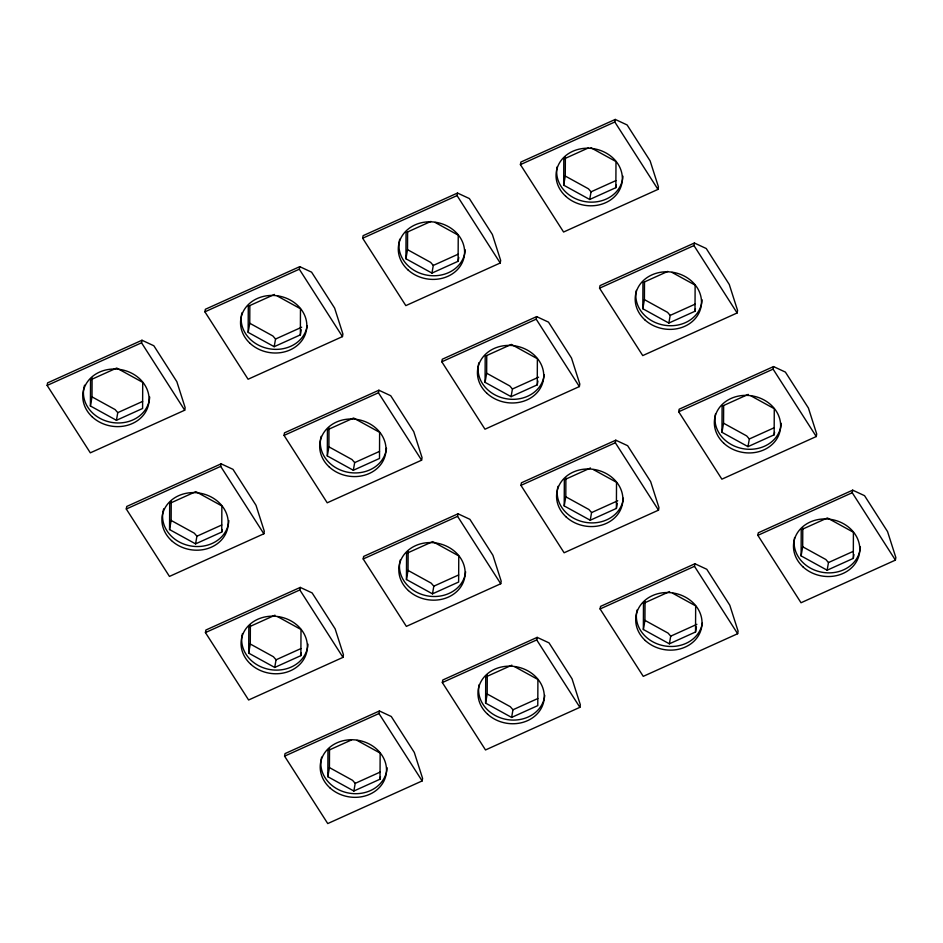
<?xml version="1.0" encoding="UTF-8"?>
<svg xmlns="http://www.w3.org/2000/svg" width="943" height="943" viewBox="0 0 943 943"><rect width="100%" height="100%" fill="white"/><g stroke="black" fill="none" stroke-linecap="round" stroke-linejoin="round"><path stroke-width="1.41" d="M90.41 405.985L90.54 379.864L116.696 368.041L142.723 382.363L142.593 408.484L116.437 420.307L90.41 405.985L92.001 396.862L92.096 377.943M169.551 529.565L169.681 503.432L195.838 491.621L221.864 505.931L221.735 532.064L195.578 543.875L169.551 529.565L171.143 520.442L171.237 501.511M301.241 329.779L300.346 334.883L274.189 346.694L248.162 332.384L248.292 306.251L274.448 294.44M248.162 332.384L249.754 323.26L249.836 305.768M301.324 653.086L300.876 655.633L274.719 667.455L248.693 653.134L248.822 627.012L274.979 615.19M248.693 653.134L250.284 644.022L250.378 625.091M300.346 334.883L300.475 308.75L277.336 296.031M300.876 655.633L301.006 629.511L277.867 616.781M327.304 455.952L327.433 429.831L353.59 418.02L379.616 432.33L379.499 458.463L353.33 470.274L327.304 455.952L328.895 446.841L328.989 427.91M380.465 776.655L380.017 779.213L353.861 791.024L327.834 776.714L327.964 750.581L351.503 739.949M327.834 776.714L329.425 767.59L329.52 748.671M380.017 779.213L380.147 753.08L357.008 740.361M458.781 257.451L458.109 261.282L431.953 273.093L405.926 258.771L406.044 232.65L430.904 221.428M405.926 258.771L407.517 249.659L407.6 232.167M406.445 579.532L406.574 553.4L432.731 541.588L458.769 555.91L458.64 582.031L432.483 593.842L406.445 579.532L408.036 570.409L408.13 551.49M458.109 261.282L458.239 235.149L435.1 222.43M485.067 382.351L485.197 356.218L511.354 344.407L537.38 358.729L537.251 384.85L511.094 396.661L485.067 382.351L486.659 373.228L486.741 355.735M514.772 666.76L537.911 679.479L537.781 705.612L511.625 717.423L485.598 703.113L485.716 676.98L511.872 665.169M485.598 703.113L487.189 693.989L487.272 675.058M616.309 185.123L615.862 187.669L589.705 199.48L563.678 185.17L563.808 159.037L588.656 147.815M563.678 185.17L565.27 176.046L565.364 157.127M617.288 503.314L616.392 508.43L590.235 520.241L564.209 505.931L564.338 479.798L590.495 467.987M564.209 505.931L565.8 496.808L565.894 477.877M615.862 187.669L615.991 161.548L590.931 147.756M616.392 508.43L616.522 482.297L593.383 469.579M695.451 308.691L695.003 311.249L668.846 323.06L642.82 308.75L642.949 282.617L667.797 271.395M642.82 308.75L644.411 299.626L644.493 282.134M696.429 626.895L695.533 631.999L669.377 643.821L643.35 629.5L643.48 603.379L669.636 591.556M643.35 629.5L644.941 620.376L645.036 601.457M695.003 311.249L695.132 285.116L671.994 272.397M695.533 631.999L695.663 605.877L672.524 593.147M774.592 432.271L774.144 434.817L747.988 446.64L721.961 432.318L722.09 406.197L748.247 394.374M721.961 432.318L723.552 423.207L723.646 405.702M774.144 434.817L774.274 408.696L751.135 395.966M801.102 555.899L801.232 529.766L827.388 517.955L853.415 532.265L853.297 558.397L827.141 570.209L801.102 555.899L802.693 546.775L802.788 527.844M47.15 385.439L47.598 382.882L141.98 340.246L153.839 345.763L176.86 381.715L185.146 407.659L184.71 410.205L90.316 452.84L47.15 385.439L141.533 342.804L141.98 340.246M116.437 420.307L117.769 412.645L115.14 409.592L92.001 396.862M126.291 509.008L126.739 506.462L221.122 463.826L232.98 469.331L256.001 505.283L264.299 531.227L263.851 533.785L169.457 576.421L126.291 509.008L220.674 466.384L221.122 463.826M204.902 311.827L205.35 309.28L299.744 266.645L311.591 272.162L334.624 308.102L342.91 334.046L342.462 336.604L248.08 379.239L204.902 311.827L299.296 269.203L299.744 266.645M195.578 543.875L196.922 536.213L194.282 533.16L171.143 520.442M221.735 532.064L222.183 529.506M205.433 632.588L205.88 630.03L300.263 587.406L312.121 592.911L335.142 628.863L343.441 654.807L342.993 657.365L248.61 699.989L205.433 632.588L299.827 589.953L300.263 587.406M274.189 346.694L275.533 339.032L272.892 335.979L249.754 323.26M284.055 435.407L284.491 432.849L378.886 390.225L390.732 395.73L413.765 431.682L422.051 457.626L421.604 460.184L327.221 502.808L284.055 435.407L378.438 392.771L378.886 390.225M274.719 667.455L276.063 659.794L273.423 656.741L250.284 644.022M362.666 238.225L363.114 235.667L457.496 193.044L469.355 198.549L492.376 234.501L500.662 260.445L500.214 263.003L405.832 305.626L362.666 238.225L457.049 195.59L457.496 193.044M284.574 756.156L285.022 753.61L379.416 710.975L391.262 716.491L414.295 752.431L422.582 778.376L422.134 780.934L327.751 823.569L284.574 756.156L378.968 713.533L379.416 710.975M353.33 470.274L354.674 462.612L352.034 459.559L328.895 446.841M363.196 558.975L363.633 556.429L458.027 513.794L469.885 519.31L492.906 555.262L501.193 581.206L500.745 583.752L406.362 626.388L363.196 558.975L457.579 516.351L458.027 513.794M431.953 273.093L433.285 265.431L430.645 262.378L407.517 249.659M353.861 791.024L355.205 783.362L352.564 780.321L329.425 767.59M441.807 361.794L442.255 359.248L536.638 316.612L548.496 322.129L571.517 358.081L579.804 384.025L579.367 386.571L484.973 429.206L441.807 361.794L536.19 319.17L536.638 316.612M432.483 593.842L433.815 586.181L431.175 583.139L408.036 570.409M520.418 164.624L520.866 162.066L615.249 119.431L627.107 124.947L650.128 160.899L658.426 186.844L657.978 189.39L563.584 232.025L520.418 164.624L614.812 121.989L615.249 119.431M442.338 682.555L442.786 679.997L537.168 637.374L549.026 642.878L572.047 678.83L580.334 704.775L579.886 707.333L485.504 749.956L442.338 682.555L536.72 639.92L537.168 637.374M511.094 396.661L512.426 388.999L509.798 385.958L486.659 373.228M537.251 384.85L537.923 381.019M520.949 485.374L521.396 482.816L615.779 440.192L627.637 445.697L650.658 481.649L658.945 507.593L658.509 510.151L564.114 552.775L520.949 485.374L615.331 442.75L615.779 440.192M589.705 199.48L591.049 191.818L588.408 188.777L565.27 176.046M511.625 717.423L512.957 709.761L510.316 706.708L487.189 693.989M599.559 288.193L600.007 285.635L694.39 243.011L706.248 248.516L729.269 284.468L737.567 310.412L737.12 312.97L642.737 355.594L599.559 288.193L693.954 245.569L694.39 243.011M590.235 520.241L591.567 512.579L588.939 509.526L565.8 496.808M600.09 608.954L600.538 606.396L694.92 563.761L706.779 569.277L729.799 605.229L738.098 631.173L737.65 633.72L643.256 676.355L600.09 608.954L694.484 566.319L694.92 563.761M668.846 323.06L670.19 315.398L667.55 312.345L644.411 299.626M678.701 411.773L679.149 409.215L773.543 366.579L785.389 372.096L808.422 408.048L816.709 433.992L816.261 436.538L721.878 479.174L678.701 411.773L773.095 369.137L773.543 366.579M669.377 643.821L670.721 636.16L668.08 633.107L644.941 620.376M747.988 446.64L749.331 438.978L746.691 435.925L723.552 423.207M757.854 535.341L758.29 532.795L852.684 490.16L864.542 495.676L887.563 531.616L895.85 557.561L895.402 560.118L801.02 602.754L757.854 535.341L852.236 492.717L852.684 490.16M827.141 570.209L828.473 562.547L825.832 559.505L802.693 546.775M853.297 558.397L853.957 554.567M591.049 191.818L615.897 180.596M433.285 265.431L458.133 254.209M275.533 339.032L301.689 327.221M117.769 412.645L142.629 401.412M670.19 315.398L695.038 304.176M512.426 388.999L538.583 377.188M354.674 462.612L379.522 451.391M196.922 536.213L221.77 524.992M749.331 438.978L774.179 427.757M591.567 512.579L617.736 500.768M433.815 586.181L458.663 574.959M276.063 659.794L300.911 648.572M828.473 562.547L853.321 551.325M670.721 636.16L696.877 624.337M512.957 709.761L537.805 698.539M355.205 783.362L380.053 772.14M614.812 121.989L657.978 189.39M693.954 245.569L737.12 312.97M773.095 369.137L816.261 436.538M852.236 492.717L895.402 560.118M457.049 195.59L500.214 263.003M536.19 319.17L579.367 386.571M615.331 442.75L658.509 510.151M694.484 566.319L737.65 633.72M299.296 269.203L342.462 336.604M378.438 392.771L421.604 460.184M457.579 516.351L500.745 583.752M536.72 639.92L579.886 707.333M141.533 342.804L184.71 410.205M220.674 466.384L263.851 533.785M299.827 589.953L342.993 657.365M378.968 713.533L422.134 780.934M702.099 299.768A33.288 28.655 9.9 0 1 665.228 325.347A33.288 28.655 9.9 0 1 636.348 290.373M544.241 374.619A33.288 28.655 9.9 0 1 506.037 398.712A33.288 28.655 9.9 0 1 478.879 362.76M465.205 249.801A33.288 28.655 9.9 0 1 427.615 275.262A33.288 28.655 9.9 0 1 399.738 239.18M860.381 546.916A33.288 28.655 9.9 0 1 823.51 572.495A33.288 28.655 9.9 0 1 794.631 537.522M623.382 498.199A33.288 28.655 9.9 0 1 585.179 522.292A33.288 28.655 9.9 0 1 558.02 486.329M781.24 423.336A33.288 28.655 9.9 0 1 744.369 448.915A33.288 28.655 9.9 0 1 715.489 413.942M702.37 623.017A33.288 28.655 9.9 0 1 663.601 645.731A33.288 28.655 9.9 0 1 637.162 609.909M621.826 182.329A33.288 28.655 9.9 0 1 582.515 201.083A33.288 28.655 9.9 0 1 557.207 166.793M622.958 176.188A33.288 28.655 9.9 0 1 622.18 181.139M307.182 325.901A33.288 28.655 9.9 0 1 268.425 348.615A33.288 28.655 9.9 0 1 241.974 312.781M386.489 448.231A33.288 28.655 9.9 0 1 348.285 472.325A33.288 28.655 9.9 0 1 321.127 436.361M465.63 571.8A33.288 28.655 9.9 0 1 427.427 595.893A33.288 28.655 9.9 0 1 400.268 559.942M544.771 695.38A33.288 28.655 9.9 0 1 507.287 719.592A33.288 28.655 9.9 0 1 479.115 684.736M149.689 397.003A33.288 28.655 9.9 0 1 111.38 422.358A33.288 28.655 9.9 0 1 84.575 385.192M228.831 520.583A33.288 28.655 9.9 0 1 190.533 545.926A33.288 28.655 9.9 0 1 163.717 508.772M307.972 644.163A33.288 28.655 9.9 0 1 270.382 669.624A33.288 28.655 9.9 0 1 242.504 633.543M387.113 767.732A33.288 28.655 9.9 0 1 349.523 793.204A33.288 28.655 9.9 0 1 321.657 757.111M644.788 319.795A33.288 28.655 9.9 0 0 700.331 309.563A33.288 28.655 9.9 0 0 659.9 272.397A33.288 28.655 9.9 0 0 644.788 319.795M487.036 393.396A33.288 28.655 9.9 0 0 542.579 383.164A33.288 28.655 9.9 0 0 502.136 345.998A33.288 28.655 9.9 0 0 487.036 393.396M407.895 269.816A33.288 28.655 9.9 0 0 463.437 259.584A33.288 28.655 9.9 0 0 422.994 222.418A33.288 28.655 9.9 0 0 407.895 269.816M803.082 566.943A33.288 28.655 9.9 0 0 858.625 556.712A33.288 28.655 9.9 0 0 818.182 519.546A33.288 28.655 9.9 0 0 803.082 566.943M566.177 516.976A33.288 28.655 9.9 0 0 621.72 506.745A33.288 28.655 9.9 0 0 581.277 469.579A33.288 28.655 9.9 0 0 566.177 516.976M723.941 443.363A33.288 28.655 9.9 0 0 779.472 433.132A33.288 28.655 9.9 0 0 739.041 395.966A33.288 28.655 9.9 0 0 723.941 443.363M645.318 640.545A33.288 28.655 9.9 0 0 700.861 630.313A33.288 28.655 9.9 0 0 660.418 593.147A33.288 28.655 9.9 0 0 645.318 640.545M565.647 196.215A33.288 28.655 9.9 0 0 621.189 185.983A33.288 28.655 9.9 0 0 580.747 148.817A33.288 28.655 9.9 0 0 565.647 196.215M250.143 343.429A33.288 28.655 9.9 0 0 305.673 333.197A33.288 28.655 9.9 0 0 265.242 296.031A33.288 28.655 9.9 0 0 250.143 343.429M329.284 466.997A33.288 28.655 9.9 0 0 384.827 456.766A33.288 28.655 9.9 0 0 344.384 419.6A33.288 28.655 9.9 0 0 329.284 466.997M408.425 590.577A33.288 28.655 9.9 0 0 463.968 580.346A33.288 28.655 9.9 0 0 423.525 543.18A33.288 28.655 9.9 0 0 408.425 590.577M487.566 714.157A33.288 28.655 9.9 0 0 543.109 703.926A33.288 28.655 9.9 0 0 502.666 666.76A33.288 28.655 9.9 0 0 487.566 714.157M92.379 417.03A33.288 28.655 9.9 0 0 147.921 406.798A33.288 28.655 9.9 0 0 107.478 369.632A33.288 28.655 9.9 0 0 92.379 417.03M171.52 540.61A33.288 28.655 9.9 0 0 227.063 530.379A33.288 28.655 9.9 0 0 186.62 493.213A33.288 28.655 9.9 0 0 171.52 540.61M250.661 664.178A33.288 28.655 9.9 0 0 306.204 653.947A33.288 28.655 9.9 0 0 265.773 616.781A33.288 28.655 9.9 0 0 250.661 664.178M329.814 787.759A33.288 28.655 9.9 0 0 385.345 777.527A33.288 28.655 9.9 0 0 344.914 740.361A33.288 28.655 9.9 0 0 329.814 787.759"/></g></svg>
